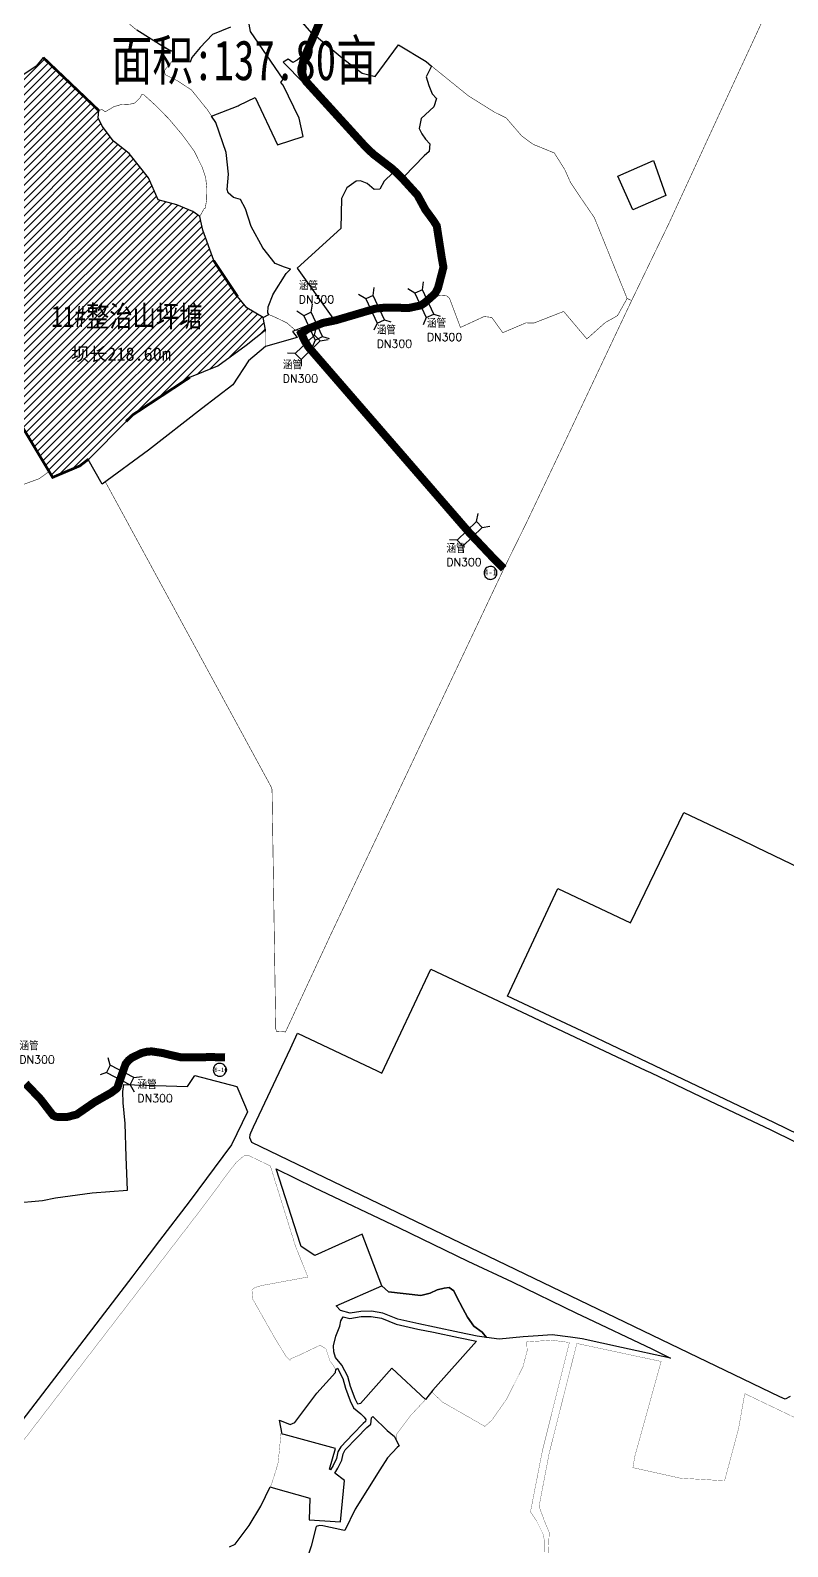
# Model space of a CAD drawing. Header units: millimetres. Extents: x 35444746 to 35449000, y 3482000 to 3488437.
# Drawn here: x 35446541 to 35446825, y 3484147 to 3484715 of the extents above; entities that cross this region are included whole.
import ezdxf
from ezdxf.enums import TextEntityAlignment as Align

# ---------------------------------------------------------------- set-up
doc = ezdxf.new("R2010")
doc.units = ezdxf.units.MM
doc.linetypes.add('X3', pattern=[5, 4, -1])
for name, color, linetype, true_color in [('0201.01格田整理标注', 7, 'Continuous', 0xffffff), ('0201.02格田整理', 7, 'X3', 0x99cc00), ('0203.02旱地整理', 9, 'Continuous', 0x808080), ('0301.01生产道路工程标注', 6, 'X3', 0xff00ff), ('0301.02生产道路工程', 6, 'X3', 0xff00ff), ('0401.03涵管标注', 4, '732', 0x00ffff), ('0402.01山坪塘工程标注', 4, '732', 0x00ffff), ('0402.02山坪塘工程', 4, '732', 0x00ffff), ('0402.03山坪塘坝体', 4, '732', 0x00ffff)]:
    doc.layers.add(name, color=color, linetype=linetype, true_color=true_color)
doc.styles.add('FS', font='rs.shx', dxfattribs={"bigfont": 'fs.shx'})
doc.styles.add('宋体', font='')
doc.styles.get('宋体').set_extended_font_data('SimSun')
doc.linetypes.add('10421', pattern='A,2,[150,AAA.SHX,S=0.5,R=0,X=0,Y=0.5],1e-11', length=2)
doc.linetypes.add('732', pattern='A,9,-0.5,[162,AAA.SHX,S=1,R=0,X=0,Y=0],-0.5', length=10)

msp = doc.modelspace()

# ---------------------------------------------------------------- hatches: boundary and pattern name
at = {"layer": '0402.02山坪塘工程', "linetype": 'Continuous', "ltscale": 0.5}
h = msp.add_hatch(dxfattribs=at)
h.set_pattern_fill('ANSI31', color=256, scale=16, style=0)
h.set_pattern_definition([(45, (2.715, 18.0295), (-1.41421356237, 1.41421356237), [])])
h.paths.add_polyline_path([(35446545.840692, 3484705.004286), (35446543.209, 3484701.745), (35446532.217246, 3484694.373812), (35446522.597875, 3484687.380244), (35446517.14, 3484677.442), (35446514.971572, 3484664.470027), (35446513.710431, 3484651.810698), (35446536.785026, 3484586.949842), (35446529.778792, 3484579.500586), (35446537.850498, 3484566.782617), (35446549.344203, 3484547.612095), (35446559.534747, 3484551.920031), (35446562.873727, 3484554.500568), (35446576.880121, 3484568.600101), (35446579.454228, 3484571.085406), (35446600.804359, 3484585.122912), (35446611.284143, 3484589.426155), (35446621.880203, 3484597.146683), (35446629.172184, 3484602.974136), (35446628.209, 3484607.52), (35446622.194, 3484611.216), (35446618.69811, 3484615.395659), (35446609.742187, 3484628.883488), (35446605.616853, 3484640.336924), (35446605.204094, 3484642.561561), (35446604.511794, 3484645.433893), (35446601.942424, 3484647.285319), (35446595.90509, 3484649.808874), (35446588.90722, 3484651.715869), (35446585.328744, 3484659.90009), (35446577.995195, 3484669.081836), (35446572.19013, 3484673.610966), (35446567.975513, 3484679.252509), (35446566.385065, 3484682.430834), (35446566.674586, 3484685.136034)])

# ---------------------------------------------------------------- linework, layer by layer
at = {"layer": '0201.02格田整理', "color": 2, "linetype": 'ByBlock', "const_width": 0.2, "elevation": 562.236}
for points in [[(35446573.877, 3484721.162), (35446580.909, 3484715.296), (35446594.984682, 3484706.860585), (35446594.533414, 3484704.132659), (35446591.247, 3484700.185), (35446591.531276, 3484698.595977), (35446596.165, 3484696.294), (35446601.387, 3484692.869), (35446607.378, 3484685.426), (35446610.5, 3484680.7), (35446614.447, 3484669.454), (35446615.286, 3484661.249), (35446614.759, 3484655.548), (35446615.103, 3484654.325), (35446617.19, 3484652.57), (35446619.718, 3484651.862), (35446621.623, 3484648.276), (35446623.778, 3484641.721), (35446628.108, 3484633.674), (35446632.796, 3484627.807), (35446636.717, 3484626.264), (35446638.634686, 3484625.724251), (35446636.931, 3484624.003), (35446632.004, 3484616.332), (35446630.174, 3484611.574), (35446630.077, 3484609.302), (35446630.399, 3484608.647), (35446632.432, 3484607.806), (35446637.138, 3484605.546), (35446637.138, 3484605.546), (35446640.327169, 3484602.779044), (35446645.800202, 3484602.524179), (35446650.953374, 3484604.55363), (35446655.81149, 3484605.561654), (35446655.81149, 3484605.561654), (35446670.623623, 3484609.915671), (35446674.220122, 3484610.29484), (35446682.955929, 3484610.121482), (35446687.768098, 3484611.15584), (35446689.445262, 3484612.290225), (35446693.537152, 3484615.908996), (35446697.05961, 3484615.668736), (35446698.106947, 3484614.792333), (35446702.216193, 3484603.831807), (35446711.091617, 3484607.921674), (35446711.091617, 3484607.921674), (35446713.967617, 3484607.57252), (35446718.068686, 3484601.858222), (35446718.068686, 3484601.858222), (35446718.068686, 3484601.858222), (35446726.768359, 3484605.548678), (35446729.705547, 3484605.455472), (35446740.909689, 3484609.830763), (35446749.61, 3484599.524), (35446756.566, 3484605.723), (35446759.291, 3484607.203), (35446761.102068, 3484608.299579), (35446764.694415, 3484614.682792), (35446766.384356, 3484613.915819), (35446764.694415, 3484614.682792), (35446764.694415, 3484614.682792), (35446766.384356, 3484613.915819), (35446764.694415, 3484614.682792), (35446766.384356, 3484613.915819), (35446766.384356, 3484613.915819), (35446766.384356, 3484613.915819), (35446764.694415, 3484614.682792), (35446759.464224, 3484627.587296), (35446759.464224, 3484627.587296), (35446752.415928, 3484644.977634), (35446746.624, 3484653.4615), (35446743.486463, 3484658.175511), (35446743.486463, 3484658.175511), (35446743.486463, 3484658.175511), (35446741.289863, 3484663.068281), (35446737.405936, 3484669.244854), (35446737.405936, 3484669.244854), (35446729.531088, 3484672.460896), (35446728.516, 3484673.16), (35446725.205333, 3484675.594055), (35446719.333934, 3484682.410167), (35446719.333934, 3484682.410167), (35446714.94035, 3484684.566217), (35446708.610106, 3484688.531127), (35446705.147831, 3484690.699703), (35446691.390299, 3484701.834489), (35446689.323021, 3484703.50766), (35446678.945195, 3484709.743684), (35446670.310501, 3484697.973), (35446670.310501, 3484697.973), (35446665.414991, 3484699.136952), (35446658.684501, 3484704.27251), (35446648.203027, 3484712.903357), (35446646.393438, 3484713.819809), (35446640.107502, 3484722.939401)], [(35446815.229289, 3484718.363128), (35446798.127254, 3484681.413395), (35446798.127254, 3484681.413395), (35446780.338, 3484642.787), (35446766.384356, 3484613.915819), (35446764.694415, 3484614.682792), (35446766.384356, 3484613.915819), (35446764.694415, 3484614.682792), (35446764.694415, 3484614.682792), (35446764.694415, 3484614.682792), (35446764.694415, 3484614.682792), (35446764.694415, 3484614.682792), (35446764.694415, 3484614.682792), (35446764.694415, 3484614.682792), (35446764.694415, 3484614.682792), (35446764.694415, 3484614.682792), (35446764.694415, 3484614.682792), (35446766.384356, 3484613.915819), (35446766.384356, 3484613.915819), (35446766.384356, 3484613.915819), (35446766.384356, 3484613.915819), (35446742.0345, 3484562.3525), (35446726.805, 3484530.2925), (35446718.624, 3484513.663), (35446718.624, 3484513.663), (35446718.624, 3484513.663), (35446718.624, 3484513.663), (35446653.593991, 3484376.171554), (35446636.622598, 3484339.638011), (35446635.07101, 3484339.980144), (35446635.07101, 3484339.980144), (35446633.24699, 3484339.90843), (35446633.24699, 3484339.90843), (35446633.24699, 3484339.90843), (35446632.978529, 3484340.82945), (35446631.594507, 3484430.665542), (35446631.087693, 3484431.883762), (35446631.087693, 3484431.883762), (35446619.861976, 3484452.549748), (35446619.861976, 3484452.549748), (35446619.861976, 3484452.549748), (35446619.861976, 3484452.549748), (35446619.861976, 3484452.549748), (35446598.138009, 3484492.542491), (35446598.138009, 3484492.542491), (35446598.138009, 3484492.542491), (35446581.894491, 3484522.446), (35446581.894491, 3484522.446), (35446581.894491, 3484522.446), (35446569.117637, 3484545.967553), (35446585.28793, 3484557.836358), (35446585.28793, 3484557.836358), (35446605.124887, 3484573.2866), (35446616.897599, 3484582.332557), (35446616.897599, 3484582.332557), (35446616.897599, 3484582.332557), (35446616.897599, 3484582.332557), (35446616.897599, 3484582.332557), (35446622.755367, 3484591.326394), (35446622.755367, 3484591.326394), (35446629.136463, 3484596.745254), (35446629.172184, 3484602.974136), (35446628.209, 3484607.52), (35446622.194, 3484611.216), (35446618.69811, 3484615.395659), (35446609.742187, 3484628.883488), (35446609.742187, 3484628.883488), (35446605.616853, 3484640.336924), (35446605.204094, 3484642.561561), (35446604.511794, 3484645.433893), (35446606.108, 3484648.3065), (35446606.581, 3484648.584), (35446607.119, 3484652.076), (35446607.136, 3484656.094), (35446606.926, 3484658.06), (35446606.716, 3484660.026), (35446605.421, 3484663.875), (35446603.9135, 3484666.9245), (35446602.406, 3484669.974), (35446597.975, 3484676.022), (35446593.092, 3484681.833), (35446590.7, 3484684.289), (35446588.308, 3484686.745), (35446583.451293, 3484691.156602), (35446582.824, 3484691.223), (35446582.032, 3484689.828), (35446580.113, 3484687.979), (35446578.451, 3484687.549), (35446575.042, 3484687.389), (35446572.33, 3484686.614), (35446569.09, 3484684.705), (35446567.815, 3484685.554), (35446567.815, 3484685.554), (35446566.674586, 3484685.136034), (35446545.840692, 3484705.004286), (35446545.840692, 3484705.004286), (35446545.840692, 3484705.004286), (35446543.209, 3484701.745), (35446543.209, 3484701.745), (35446532.217246, 3484694.373812)], [(35446537.850498, 3484566.782617), (35446547.74585, 3484549.634331), (35446544.411655, 3484547.155748), (35446534.86094, 3484543.667738)]]:
    msp.add_lwpolyline(points, dxfattribs=at)
at = {"layer": '0201.02格田整理', "color": 2, "linetype": 'ByBlock'}
msp.add_lwpolyline([(35446761.227, 3484660.577), (35446774.575, 3484666.475), (35446779.247, 3484653.308), (35446766.778, 3484647.932)], close=True, dxfattribs=at)
at = {"layer": '0201.02格田整理', "color": 2, "linetype": 'ByBlock', "elevation": 560.836}
msp.add_lwpolyline([(35446534.468032, 3484275.52569), (35446545.533201, 3484276.508505), (35446550.469264, 3484277.456253), (35446564.203116, 3484279.348493), (35446577.358, 3484280.345), (35446576.910508, 3484292.801412), (35446576.573901, 3484305.371441), (35446575.729077, 3484313.051219), (35446575.60222, 3484317.330893), (35446575.999217, 3484319.995101), (35446599.955053, 3484319.161266), (35446602.647638, 3484323.365092), (35446618.370055, 3484319.163614), (35446621.686, 3484311.58), (35446622.352031, 3484309.694157), (35446616.450141, 3484297.349505), (35446600.490493, 3484276.012373), (35446589.419, 3484261.539), (35446581.630094, 3484251.220317), (35446579.418312, 3484248.290165), (35446527.108002, 3484180.001391)], dxfattribs=at)
at = {"layer": '0201.02格田整理', "color": 2, "linetype": 'ByBlock', "const_width": 0.1}
for points in [[(35446530.033, 3484175.594), (35446604.568914, 3484272.635066), (35446604.568914, 3484272.635066), (35446604.568914, 3484272.635066), (35446616.145285, 3484288.176885), (35446618.134615, 3484290.698919), (35446620.958, 3484293.128), (35446621.616, 3484293.431), (35446622.658122, 3484293.431), (35446630.964016, 3484289.430519), (35446630.964016, 3484289.430519), (35446630.964016, 3484289.430519), (35446630.964016, 3484289.430519), (35446640.387942, 3484259.332656), (35446642.790802, 3484253.350791), (35446645.026196, 3484247.78583), (35446627.851, 3484244.621), (35446625.134, 3484243.846), (35446624.055, 3484242.923), (35446624.327, 3484239.56), (35446632.2895, 3484225.517), (35446636.693, 3484218.23), (35446638.334789, 3484216.55636), (35446638.759, 3484217.214), (35446641.706942, 3484218.453535), (35446649.578786, 3484222.192876), (35446649.578786, 3484222.192876), (35446651.768678, 3484220.888807), (35446653.312626, 3484216.230561), (35446654.20235, 3484215.112274), (35446655.518027, 3484213.085639), (35446655.320064, 3484212.012152), (35446648.401555, 3484204.206108), (35446640.197287, 3484193.24486), (35446638.433373, 3484192.476192), (35446634.42357, 3484194.069146), (35446635.062785, 3484190.422949), (35446633.904263, 3484178.307028), (35446633.267775, 3484175.984506), (35446631.421705, 3484170.16924), (35446627.414758, 3484161.841489), (35446623.000002, 3484154.607323), (35446617.800511, 3484147.675343), (35446615.703263, 3484146.627019)], [(35446643.419772, 3484138.15171), (35446646.199377, 3484146.822051), (35446648.193487, 3484154.290732), (35446649.338231, 3484154.627792), (35446650.626451, 3484154.506582), (35446658.085368, 3484152.92532), (35446658.835433, 3484152.766309), (35446662.716217, 3484160.774389), (35446671.951113, 3484175.52638), (35446671.951113, 3484175.52638), (35446671.951113, 3484175.52638), (35446671.951113, 3484175.52638), (35446674.851725, 3484179.986885), (35446679.220332, 3484184.53786), (35446678.250866, 3484186.340452), (35446678.259744, 3484188.823956), (35446678.259744, 3484188.823956), (35446683.555583, 3484195.87439), (35446691.638807, 3484204.549934), (35446695.458637, 3484200.91688), (35446711.351186, 3484191.798529), (35446711.351186, 3484191.798529), (35446713.939701, 3484194.038115), (35446719.580981, 3484202.120097), (35446725.694091, 3484214.266072), (35446725.694091, 3484214.266072), (35446727.212358, 3484220.140296), (35446727.068699, 3484223.491478), (35446736.5823, 3484224.08402), (35446743.057066, 3484223.242772), (35446732.893458, 3484182.476798), (35446728.472202, 3484159.768719), (35446730.737, 3484156.347), (35446733.097327, 3484151.630904), (35446733.820608, 3484148.512647), (35446733.806205, 3484144.728156)], [(35446734.861697, 3484136.487428), (35446735.487449, 3484152.048706), (35446733.766014, 3484156.099915), (35446731.681703, 3484161.834365), (35446735.524744, 3484181.921795), (35446745.844969, 3484222.880548), (35446777.442988, 3484216.130672), (35446767.566, 3484180.53), (35446766.844, 3484176.316), (35446784.576, 3484172.372), (35446801.227, 3484171.402), (35446806.448, 3484190.903), (35446808.786, 3484204.066772), (35446827.729744, 3484195.000545), (35446827.729744, 3484195.000545), (35446853.813, 3484182.368), (35446912.203676, 3484153.936934), (35446928.246394, 3484146.115076)]]:
    msp.add_lwpolyline(points, dxfattribs=at)
at = {"layer": '0203.02旱地整理', "color": 41}
for points in [[(35446639.135, 3484722.408), (35446646.508314, 3484714.075586), (35446642.554862, 3484705.272943), (35446640.953963, 3484704.04907), (35446639.417646, 3484703.116637), (35446637.604627, 3484704.477744), (35446635.760702, 3484703.252023), (35446643.569472, 3484695.425331), (35446666.263235, 3484670.492315), (35446669.015024, 3484667.939908), (35446676.169565, 3484662.442142), (35446676.899746, 3484661.738982), (35446673.589, 3484658.689), (35446672.013, 3484655.655), (35446669.841, 3484655.491), (35446667.245, 3484657.76), (35446664.731, 3484658.812), (35446663.08, 3484658.732), (35446659.596, 3484656.141), (35446657.668, 3484652.154), (35446657.328, 3484640.943), (35446640.965, 3484626.019), (35446654.351598, 3484607.301336), (35446650.379612, 3484606.477178), (35446644.921504, 3484604.595041), (35446639.200256, 3484602.333611), (35446640.997565, 3484600.113564), (35446629.136463, 3484596.745254), (35446622.755367, 3484591.326394), (35446616.897599, 3484582.332557), (35446605.124887, 3484573.2866), (35446585.28793, 3484557.836358), (35446567.901851, 3484545.075181), (35446562.637563, 3484554.318048), (35446562.873727, 3484554.500568), (35446576.880121, 3484568.600101), (35446579.454228, 3484571.085406), (35446600.804359, 3484585.122912), (35446611.284143, 3484589.426155), (35446621.880203, 3484597.146683), (35446629.172184, 3484602.974136), (35446628.209, 3484607.52), (35446630.399, 3484608.647), (35446630.077, 3484609.302), (35446630.174, 3484611.574), (35446632.004, 3484616.332), (35446636.931, 3484624.003), (35446638.566, 3484625.7), (35446636.281, 3484626.397), (35446632.796, 3484627.807), (35446628.108, 3484633.674), (35446623.778, 3484641.721), (35446621.623, 3484648.276), (35446619.718, 3484651.862), (35446617.19, 3484652.57), (35446615.103, 3484654.325), (35446614.759, 3484655.548), (35446615.286, 3484661.249), (35446614.447, 3484669.454), (35446610.5, 3484680.7), (35446608.939, 3484683.063), (35446618.835, 3484686.9), (35446619.248, 3484687.115), (35446625.261, 3484690.096), (35446633.69, 3484672.321), (35446643.204, 3484675.464), (35446641.753, 3484682.235), (35446635.786, 3484694.705), (35446634.893, 3484695.689), (35446635.762, 3484696.964), (35446623.56, 3484714.83), (35446623, 3484717.555)], [(35446639.135, 3484722.408), (35446646.508314, 3484714.075586), (35446642.554862, 3484705.272943), (35446640.953963, 3484704.04907), (35446639.417646, 3484703.116637), (35446637.604627, 3484704.477744), (35446635.760702, 3484703.252023), (35446643.569472, 3484695.425331), (35446666.263235, 3484670.492315), (35446669.015024, 3484667.939908), (35446676.169565, 3484662.442142), (35446676.899746, 3484661.738982), (35446673.589, 3484658.689), (35446672.013, 3484655.655), (35446669.841, 3484655.491), (35446667.245, 3484657.76), (35446664.731, 3484658.812), (35446663.08, 3484658.732), (35446659.596, 3484656.141), (35446657.668, 3484652.154), (35446657.328, 3484640.943), (35446640.965, 3484626.019), (35446654.351598, 3484607.301336), (35446650.379612, 3484606.477178), (35446644.921504, 3484604.595041), (35446639.200256, 3484602.333611), (35446640.997565, 3484600.113564), (35446629.136463, 3484596.745254), (35446622.755367, 3484591.326394), (35446616.897599, 3484582.332557), (35446605.124887, 3484573.2866), (35446585.28793, 3484557.836358), (35446567.901851, 3484545.075181), (35446562.637563, 3484554.318048), (35446562.873727, 3484554.500568), (35446576.880121, 3484568.600101), (35446579.454228, 3484571.085406), (35446600.804359, 3484585.122912), (35446611.284143, 3484589.426155), (35446621.880203, 3484597.146683), (35446629.172184, 3484602.974136), (35446628.209, 3484607.52), (35446630.399, 3484608.647), (35446630.077, 3484609.302), (35446630.174, 3484611.574), (35446632.004, 3484616.332), (35446636.931, 3484624.003), (35446638.566, 3484625.7), (35446636.281, 3484626.397), (35446632.796, 3484627.807), (35446628.108, 3484633.674), (35446623.778, 3484641.721), (35446621.623, 3484648.276), (35446619.718, 3484651.862), (35446617.19, 3484652.57), (35446615.103, 3484654.325), (35446614.759, 3484655.548), (35446615.286, 3484661.249), (35446614.447, 3484669.454), (35446610.5, 3484680.7), (35446608.939, 3484683.063), (35446618.835, 3484686.9), (35446619.248, 3484687.115), (35446625.261, 3484690.096), (35446633.69, 3484672.321), (35446643.204, 3484675.464), (35446641.753, 3484682.235), (35446635.786, 3484694.705), (35446634.893, 3484695.689), (35446635.762, 3484696.964), (35446623.56, 3484714.83), (35446623, 3484717.555)], [(35446616.021, 3484716.399), (35446609.285, 3484713.729), (35446604.64, 3484708.854), (35446601.56, 3484705.068), (35446600.921, 3484703.347), (35446596.871, 3484703.513), (35446594.924, 3484703.513), (35446594.985, 3484706.86), (35446591.67, 3484708.56), (35446580.909, 3484715.296)], [(35446616.021, 3484716.399), (35446609.285, 3484713.729), (35446604.64, 3484708.854), (35446601.56, 3484705.068), (35446600.921, 3484703.347), (35446596.871, 3484703.513), (35446594.924, 3484703.513), (35446594.985, 3484706.86), (35446591.67, 3484708.56), (35446580.909, 3484715.296)], [(35446860.329, 3484285.937), (35446819.873, 3484305.653), (35446775.126, 3484326.96), (35446747.899, 3484339.954), (35446719.803, 3484353.142), (35446738.776, 3484393.487), (35446765.944, 3484380.614), (35446785.937, 3484421.902), (35446806.852, 3484412.051), (35446813.171, 3484408.994), (35446839.151, 3484396.427)], [(35446860.329, 3484285.937), (35446819.873, 3484305.653), (35446775.126, 3484326.96), (35446747.899, 3484339.954), (35446719.803, 3484353.142), (35446738.776, 3484393.487), (35446765.944, 3484380.614), (35446785.937, 3484421.902), (35446806.852, 3484412.051), (35446813.171, 3484408.994), (35446839.151, 3484396.427)], [(35446825.832, 3484203.031), (35446823.894, 3484201.986), (35446821.984, 3484202.904), (35446623.997, 3484298.186), (35446623.304, 3484299.939), (35446623.354, 3484301.208), (35446623.635, 3484301.855), (35446624.685, 3484304.05), (35446638.457, 3484333.496), (35446641.171, 3484339.251), (35446670.973, 3484325.13), (35446672.78, 3484324.272), (35446691.094, 3484363.178), (35446718.467, 3484350.301), (35446745.18, 3484337.735), (35446771.742, 3484325.239), (35446773.438, 3484324.442), (35446795.558, 3484313.909), (35446818.568, 3484302.953), (35446827.445, 3484298.626)], [(35446825.832, 3484203.031), (35446823.894, 3484201.986), (35446821.984, 3484202.904), (35446623.997, 3484298.186), (35446623.304, 3484299.939), (35446623.354, 3484301.208), (35446623.635, 3484301.855), (35446624.685, 3484304.05), (35446638.457, 3484333.496), (35446641.171, 3484339.251), (35446670.973, 3484325.13), (35446672.78, 3484324.272), (35446691.094, 3484363.178), (35446718.467, 3484350.301), (35446745.18, 3484337.735), (35446771.742, 3484325.239), (35446773.438, 3484324.442), (35446795.558, 3484313.909), (35446818.568, 3484302.953), (35446827.445, 3484298.626)], [(35446615.703, 3484146.627), (35446617.8, 3484147.675), (35446623, 3484154.607), (35446627.415, 3484161.841), (35446630.912, 3484169.088), (35446631.998, 3484168.686), (35446645.8, 3484164.909), (35446645.57, 3484156.725), (35446657.291, 3484155.944), (35446658.781, 3484171.449), (35446655.185, 3484174.215), (35446656.279, 3484176.108), (35446657.726, 3484179.058), (35446658.242, 3484181.492), (35446658.991, 3484182.944), (35446663.347, 3484187.433), (35446667.15, 3484191.364), (35446668.607, 3484192.565), (35446668.881, 3484194.964), (35446669.424, 3484195.504), (35446674.774, 3484190.217), (35446677.537, 3484187.983), (35446678.251, 3484186.34), (35446679.22, 3484184.538), (35446678.514, 3484183.871), (35446674.852, 3484179.987), (35446671.951, 3484175.526), (35446662.716, 3484160.774), (35446658.835, 3484152.766), (35446658.085, 3484152.925), (35446650.626, 3484154.506), (35446649.338, 3484154.628), (35446648.193, 3484154.291), (35446646.199, 3484146.822), (35446643.42, 3484138.152)], [(35446615.703, 3484146.627), (35446617.8, 3484147.675), (35446623, 3484154.607), (35446627.415, 3484161.841), (35446630.912, 3484169.088), (35446631.998, 3484168.686), (35446645.8, 3484164.909), (35446645.57, 3484156.725), (35446657.291, 3484155.944), (35446658.781, 3484171.449), (35446655.185, 3484174.215), (35446656.279, 3484176.108), (35446657.726, 3484179.058), (35446658.242, 3484181.492), (35446658.991, 3484182.944), (35446663.347, 3484187.433), (35446667.15, 3484191.364), (35446668.607, 3484192.565), (35446668.881, 3484194.964), (35446669.424, 3484195.504), (35446674.774, 3484190.217), (35446677.537, 3484187.983), (35446678.251, 3484186.34), (35446679.22, 3484184.538), (35446678.514, 3484183.871), (35446674.852, 3484179.987), (35446671.951, 3484175.526), (35446662.716, 3484160.774), (35446658.835, 3484152.766), (35446658.085, 3484152.925), (35446650.626, 3484154.506), (35446649.338, 3484154.628), (35446648.193, 3484154.291), (35446646.199, 3484146.822), (35446643.42, 3484138.152)]]:
    msp.add_lwpolyline(points, dxfattribs=at)
for points in [[(35446648.203027, 3484712.903357), (35446658.684501, 3484704.27251), (35446665.414991, 3484699.136952), (35446670.310501, 3484697.973), (35446678.945195, 3484709.743684), (35446689.323021, 3484703.50766), (35446691.390299, 3484701.834489), (35446689.399211, 3484697.751538), (35446690.392627, 3484694.551786), (35446691.629986, 3484691.364243), (35446693.250723, 3484689.63058), (35446692.298, 3484686.516), (35446687.443, 3484682.161), (35446686.733, 3484678.467), (35446687.773, 3484676.477), (35446689.156, 3484674.384), (35446690.715, 3484672.638), (35446690.485, 3484669.797), (35446688.652, 3484668.152), (35446681.130532, 3484660.394267), (35446680.783944, 3484660.775108), (35446677.476578, 3484663.960082), (35446670.307153, 3484669.469286), (35446667.685357, 3484671.901117), (35446645.159609, 3484696.649541), (35446644.370067, 3484697.871129), (35446643.97759, 3484699.083489), (35446644.072827, 3484702.833272), (35446644.426055, 3484704.194014)], [(35446648.203027, 3484712.903357), (35446658.684501, 3484704.27251), (35446665.414991, 3484699.136952), (35446670.310501, 3484697.973), (35446678.945195, 3484709.743684), (35446689.323021, 3484703.50766), (35446691.390299, 3484701.834489), (35446689.399211, 3484697.751538), (35446690.392627, 3484694.551786), (35446691.629986, 3484691.364243), (35446693.250723, 3484689.63058), (35446692.298, 3484686.516), (35446687.443, 3484682.161), (35446686.733, 3484678.467), (35446687.773, 3484676.477), (35446689.156, 3484674.384), (35446690.715, 3484672.638), (35446690.485, 3484669.797), (35446688.652, 3484668.152), (35446681.130532, 3484660.394267), (35446680.783944, 3484660.775108), (35446677.476578, 3484663.960082), (35446670.307153, 3484669.469286), (35446667.685357, 3484671.901117), (35446645.159609, 3484696.649541), (35446644.370067, 3484697.871129), (35446643.97759, 3484699.083489), (35446644.072827, 3484702.833272), (35446644.426055, 3484704.194014)], [(35446633.194, 3484288.332), (35446647.386, 3484281.346), (35446678.942, 3484266.305), (35446704.956, 3484253.716), (35446721.622, 3484245.963), (35446745.684, 3484234.28), (35446747.541, 3484233.396), (35446773.934, 3484220.823), (35446781.012, 3484217.385), (35446762.562, 3484221.327), (35446747.856, 3484224.608), (35446743.437, 3484225.182), (35446736.645, 3484226.065), (35446731.407, 3484225.72), (35446725.698, 3484225.387), (35446716.734, 3484224.514), (35446712.042, 3484225.172), (35446710.308, 3484227.112), (35446707.28, 3484229.382), (35446704.816, 3484232.705), (35446703.155, 3484235.97), (35446700.774, 3484240.495), (35446699.704, 3484242.648), (35446698.044, 3484243.842), (35446696.051, 3484243.652), (35446693.54, 3484242.922), (35446690.846, 3484241.735), (35446687.308, 3484240.888), (35446675.298, 3484242.215), (35446672.804, 3484244.533), (35446665.431, 3484263.899), (35446647.624, 3484255.905), (35446642.546, 3484259.252), (35446642.245, 3484260.001)], [(35446633.194, 3484288.332), (35446647.386, 3484281.346), (35446678.942, 3484266.305), (35446704.956, 3484253.716), (35446721.622, 3484245.963), (35446745.684, 3484234.28), (35446747.541, 3484233.396), (35446773.934, 3484220.823), (35446781.012, 3484217.385), (35446762.562, 3484221.327), (35446747.856, 3484224.608), (35446743.437, 3484225.182), (35446736.645, 3484226.065), (35446731.407, 3484225.72), (35446725.698, 3484225.387), (35446716.734, 3484224.514), (35446712.042, 3484225.172), (35446710.308, 3484227.112), (35446707.28, 3484229.382), (35446704.816, 3484232.705), (35446703.155, 3484235.97), (35446700.774, 3484240.495), (35446699.704, 3484242.648), (35446698.044, 3484243.842), (35446696.051, 3484243.652), (35446693.54, 3484242.922), (35446690.846, 3484241.735), (35446687.308, 3484240.888), (35446675.298, 3484242.215), (35446672.804, 3484244.533), (35446665.431, 3484263.899), (35446647.624, 3484255.905), (35446642.546, 3484259.252), (35446642.245, 3484260.001)], [(35446672.804, 3484244.533), (35446675.298, 3484242.215), (35446687.308, 3484240.888), (35446690.846, 3484241.735), (35446693.54, 3484242.922), (35446696.051, 3484243.652), (35446698.044, 3484243.842), (35446699.704, 3484242.648), (35446700.774, 3484240.495), (35446703.155, 3484235.97), (35446704.816, 3484232.705), (35446707.28, 3484229.382), (35446710.308, 3484227.112), (35446712.042, 3484225.172), (35446708.538, 3484225.662), (35446701.883, 3484226.985), (35446692.548, 3484229.019), (35446686.674, 3484230.206), (35446678.738, 3484232.028), (35446673.132, 3484234.209), (35446668.881, 3484234.948), (35446664.841, 3484234.908), (35446660.84, 3484234.212), (35446657.246, 3484235.198), (35446655.606, 3484236.952)], [(35446672.804, 3484244.533), (35446675.298, 3484242.215), (35446687.308, 3484240.888), (35446690.846, 3484241.735), (35446693.54, 3484242.922), (35446696.051, 3484243.652), (35446698.044, 3484243.842), (35446699.704, 3484242.648), (35446700.774, 3484240.495), (35446703.155, 3484235.97), (35446704.816, 3484232.705), (35446707.28, 3484229.382), (35446710.308, 3484227.112), (35446712.042, 3484225.172), (35446708.538, 3484225.662), (35446701.883, 3484226.985), (35446692.548, 3484229.019), (35446686.674, 3484230.206), (35446678.738, 3484232.028), (35446673.132, 3484234.209), (35446668.881, 3484234.948), (35446664.841, 3484234.908), (35446660.84, 3484234.212), (35446657.246, 3484235.198), (35446655.606, 3484236.952)], [(35446672.804, 3484244.533), (35446675.298, 3484242.215), (35446687.308, 3484240.888), (35446690.846, 3484241.735), (35446693.54, 3484242.922), (35446696.051, 3484243.652), (35446698.044, 3484243.842), (35446699.704, 3484242.648), (35446700.774, 3484240.495), (35446703.155, 3484235.97), (35446704.816, 3484232.705), (35446707.28, 3484229.382), (35446710.308, 3484227.112), (35446712.042, 3484225.172), (35446708.538, 3484225.662), (35446701.883, 3484226.985), (35446692.548, 3484229.019), (35446686.674, 3484230.206), (35446678.738, 3484232.028), (35446673.132, 3484234.209), (35446668.881, 3484234.948), (35446664.841, 3484234.908), (35446660.84, 3484234.212), (35446657.246, 3484235.198), (35446655.606, 3484236.952)], [(35446672.804, 3484244.533), (35446675.298, 3484242.215), (35446687.308, 3484240.888), (35446690.846, 3484241.735), (35446693.54, 3484242.922), (35446696.051, 3484243.652), (35446698.044, 3484243.842), (35446699.704, 3484242.648), (35446700.774, 3484240.495), (35446703.155, 3484235.97), (35446704.816, 3484232.705), (35446707.28, 3484229.382), (35446710.308, 3484227.112), (35446712.042, 3484225.172), (35446708.538, 3484225.662), (35446701.883, 3484226.985), (35446692.548, 3484229.019), (35446686.674, 3484230.206), (35446678.738, 3484232.028), (35446673.132, 3484234.209), (35446668.881, 3484234.948), (35446664.841, 3484234.908), (35446660.84, 3484234.212), (35446657.246, 3484235.198), (35446655.606, 3484236.952)], [(35446672.804, 3484244.533), (35446675.298, 3484242.215), (35446687.308, 3484240.888), (35446690.846, 3484241.735), (35446693.54, 3484242.922), (35446696.051, 3484243.652), (35446698.044, 3484243.842), (35446699.704, 3484242.648), (35446700.774, 3484240.495), (35446703.155, 3484235.97), (35446704.816, 3484232.705), (35446707.28, 3484229.382), (35446710.308, 3484227.112), (35446712.042, 3484225.172), (35446708.538, 3484225.662), (35446701.883, 3484226.985), (35446692.548, 3484229.019), (35446686.674, 3484230.206), (35446678.738, 3484232.028), (35446673.132, 3484234.209), (35446668.881, 3484234.948), (35446664.841, 3484234.908), (35446660.84, 3484234.212), (35446657.246, 3484235.198), (35446655.606, 3484236.952)], [(35446672.804, 3484244.533), (35446675.298, 3484242.215), (35446687.308, 3484240.888), (35446690.846, 3484241.735), (35446693.54, 3484242.922), (35446696.051, 3484243.652), (35446698.044, 3484243.842), (35446699.704, 3484242.648), (35446700.774, 3484240.495), (35446703.155, 3484235.97), (35446704.816, 3484232.705), (35446707.28, 3484229.382), (35446710.308, 3484227.112), (35446712.042, 3484225.172), (35446708.538, 3484225.662), (35446701.883, 3484226.985), (35446692.548, 3484229.019), (35446686.674, 3484230.206), (35446678.738, 3484232.028), (35446673.132, 3484234.209), (35446668.881, 3484234.948), (35446664.841, 3484234.908), (35446660.84, 3484234.212), (35446657.246, 3484235.198), (35446655.606, 3484236.952)], [(35446708.214871, 3484223.716177), (35446691.818, 3484205.421), (35446689.104, 3484201.82), (35446676.548, 3484213.566), (35446664.692, 3484200.388), (35446663.736, 3484200.074), (35446662.77, 3484202.113), (35446661.048, 3484206.756), (35446660.058, 3484210.44), (35446657.776, 3484214.675), (35446655.434, 3484217.637), (35446654.772, 3484219.756), (35446654.583, 3484221.992), (35446655.563, 3484225.664), (35446656.985, 3484229.4), (35446657.422, 3484231.391), (35446658.22, 3484232.885), (35446660.744, 3484232.193), (35446665.021, 3484232.937), (35446668.721, 3484232.974), (35446672.6, 3484232.3), (35446678.156, 3484230.138), (35446686.258, 3484228.277), (35446692.143, 3484227.089), (35446701.481, 3484225.054)], [(35446708.214871, 3484223.716177), (35446691.818, 3484205.421), (35446689.104, 3484201.82), (35446676.548, 3484213.566), (35446664.692, 3484200.388), (35446663.736, 3484200.074), (35446662.77, 3484202.113), (35446661.048, 3484206.756), (35446660.058, 3484210.44), (35446657.776, 3484214.675), (35446655.434, 3484217.637), (35446654.772, 3484219.756), (35446654.583, 3484221.992), (35446655.563, 3484225.664), (35446656.985, 3484229.4), (35446657.422, 3484231.391), (35446658.22, 3484232.885), (35446660.744, 3484232.193), (35446665.021, 3484232.937), (35446668.721, 3484232.974), (35446672.6, 3484232.3), (35446678.156, 3484230.138), (35446686.258, 3484228.277), (35446692.143, 3484227.089), (35446701.481, 3484225.054)], [(35446656.074, 3484213.556), (35446658.159, 3484209.686), (35446659.113, 3484206.138), (35446660.899, 3484201.324), (35446662.095, 3484198.799), (35446664.82, 3484196.54), (35446666.159, 3484195.252), (35446666.775, 3484194.408), (35446666.684, 3484193.61), (35446665.771, 3484192.857), (35446661.89, 3484188.845), (35446657.326, 3484184.142), (35446656.314, 3484182.18), (35446655.793, 3484179.725), (35446654.488, 3484177.064), (35446653.563, 3484175.463), (35446653.192, 3484175.748), (35446655.322, 3484183.438), (35446636.194, 3484188.799), (35446635.44, 3484188.837), (35446634.424, 3484194.069), (35446638.433, 3484192.476), (35446640.197, 3484193.245), (35446648.402, 3484204.206), (35446655.32, 3484212.012), (35446655.518, 3484213.086)], [(35446656.074, 3484213.556), (35446658.159, 3484209.686), (35446659.113, 3484206.138), (35446660.899, 3484201.324), (35446662.095, 3484198.799), (35446664.82, 3484196.54), (35446666.159, 3484195.252), (35446666.775, 3484194.408), (35446666.684, 3484193.61), (35446665.771, 3484192.857), (35446661.89, 3484188.845), (35446657.326, 3484184.142), (35446656.314, 3484182.18), (35446655.793, 3484179.725), (35446654.488, 3484177.064), (35446653.563, 3484175.463), (35446653.192, 3484175.748), (35446655.322, 3484183.438), (35446636.194, 3484188.799), (35446635.44, 3484188.837), (35446634.424, 3484194.069), (35446638.433, 3484192.476), (35446640.197, 3484193.245), (35446648.402, 3484204.206), (35446655.32, 3484212.012), (35446655.518, 3484213.086)]]:
    msp.add_lwpolyline(points, close=True, dxfattribs=at)
at = {"layer": '0301.01生产道路工程标注', "linetype": 'Continuous'}
for points in [[(35446714.700241, 3484509.713788), (35446715.012126, 3484509.930485), (35446715.292731, 3484510.201673), (35446715.526201, 3484510.514361), (35446715.706488, 3484510.860451), (35446715.828923, 3484511.230979), (35446715.890337, 3484511.616349), (35446715.889137, 3484512.00658), (35446715.825356, 3484512.391565), (35446715.700645, 3484512.761334), (35446715.518232, 3484513.106309), (35446715.282846, 3484513.417555), (35446715.000579, 3484513.687013), (35446714.678744, 3484513.907703), (35446714.325675, 3484514.073908), (35446713.950517, 3484514.181325), (35446713.562987, 3484514.227171), (35446713.17312, 3484514.210259), (35446712.791016, 3484514.131028), (35446712.426569, 3484513.991529), (35446712.089218, 3484513.795374), (35446711.787703, 3484513.547645), (35446711.529829, 3484513.254758), (35446711.322278, 3484512.924297), (35446711.170424, 3484512.564823), (35446711.0782, 3484512.185644), (35446711.047995, 3484511.796581), (35446711.080591, 3484511.407712), (35446711.175145, 3484511.029107), (35446711.329206, 3484510.670573), (35446711.538784, 3484510.341395), (35446711.798454, 3484510.050098), (35446712.101488, 3484509.804228), (35446712.440037, 3484509.610151), (35446712.805335, 3484509.472894), (35446713.18792, 3484509.396014), (35446713.577882, 3484509.381499), (35446713.965124, 3484509.429727), (35446714.339614, 3484509.539449), (35446714.682221, 3484509.70331)], [(35446613.2229, 3484323.389272), (35446613.534786, 3484323.605969), (35446613.81539, 3484323.877157), (35446614.04886, 3484324.189845), (35446614.229147, 3484324.535935), (35446614.351582, 3484324.906463), (35446614.412996, 3484325.291833), (35446614.411796, 3484325.682064), (35446614.348015, 3484326.067049), (35446614.223304, 3484326.436818), (35446614.040892, 3484326.781793), (35446613.805505, 3484327.093039), (35446613.523238, 3484327.362497), (35446613.201403, 3484327.583186), (35446612.848334, 3484327.749392), (35446612.473176, 3484327.856809), (35446612.085646, 3484327.902655), (35446611.695779, 3484327.885743), (35446611.313675, 3484327.806511), (35446610.949228, 3484327.667012), (35446610.611877, 3484327.470858), (35446610.310362, 3484327.223129), (35446610.052488, 3484326.930241), (35446609.844937, 3484326.599781), (35446609.693083, 3484326.240306), (35446609.600859, 3484325.861128), (35446609.570654, 3484325.472065), (35446609.603251, 3484325.083196), (35446609.697804, 3484324.704591), (35446609.851865, 3484324.346057), (35446610.061444, 3484324.016879), (35446610.321113, 3484323.725582), (35446610.624147, 3484323.479711), (35446610.962696, 3484323.285635), (35446611.327994, 3484323.148378), (35446611.710579, 3484323.071497), (35446612.100541, 3484323.056983), (35446612.487783, 3484323.105211), (35446612.862273, 3484323.214932), (35446613.20488, 3484323.378794)]]:
    msp.add_lwpolyline(points, dxfattribs=at)
at = {"layer": '0301.02生产道路工程', "linetype": 'Continuous', "const_width": 3, "elevation": 567.729678, "flags": 128}
for points in [[(35446718.469011, 3484513.329378), (35446715.108178, 3484516.729837), (35446705.610183, 3484526.777936), (35446645.149547, 3484596.578021), (35446643.782483, 3484598.863518), (35446642.533727, 3484601.58132), (35446644.964962, 3484603.269996), (35446650.666493, 3484605.515404), (35446655.568497, 3484606.532534), (35446670.428601, 3484610.900652), (35446674.177453, 3484611.295884), (35446682.859489, 3484611.123593), (35446687.371606, 3484612.093456), (35446688.763275, 3484613.022053), (35446692.731222, 3484616.531212), (35446693.849169, 3484618.741633), (35446695.750873, 3484626.041304), (35446695.758002, 3484626.846472), (35446695.234744, 3484629.766437), (35446693.332642, 3484641.930558), (35446692.055679, 3484643.937891), (35446689.090873, 3484647.947123), (35446686.090997, 3484653.457835), (35446680.066547, 3484660.077664), (35446676.823072, 3484663.201112), (35446669.661088, 3484668.704597), (35446666.974296, 3484671.196716), (35446644.36454, 3484696.037436), (35446643.459054, 3484697.438413), (35446642.973574, 3484698.938062), (35446643.076064, 3484702.973419), (35446643.477673, 3484704.520539), (35446648.100068, 3484715.179348), (35446657.225475, 3484737.077776)], [(35446539.225553, 3484320.323774), (35446544.836181, 3484314.435563), (35446549.480697, 3484308.401233), (35446549.801215, 3484308.220789), (35446550.630479, 3484307.874557), (35446551.770535, 3484307.768102), (35446555.041185, 3484307.847467), (35446558.336589, 3484308.710416), (35446565.195669, 3484313.433198), (35446571.183226, 3484316.823345), (35446573.39999, 3484318.492409), (35446573.703278, 3484318.938453), (35446573.964544, 3484319.846919), (35446576.706469, 3484327.671303), (35446577.857191, 3484329.071752), (35446579.032452, 3484330.003338), (35446582.66281, 3484331.762758), (35446584.663152, 3484332.243668), (35446586.421243, 3484332.384138), (35446590.619171, 3484331.776003), (35446593.148499, 3484331.129982), (35446597.455459, 3484330.147638), (35446609.515431, 3484330.241758), (35446613.981035, 3484330.112834), (35446613.981035, 3484330.112834)]]:
    msp.add_lwpolyline(points, dxfattribs=at)
at = {"layer": '0401.03涵管标注', "color": 4, "linetype": 'Continuous'}
for p, q in [((35446669.505608, 3484615.83026), (35446669.935142, 3484618.810379)), ((35446685.165078, 3484616.625534), (35446682.518444, 3484618.292927)), ((35446687.960704, 3484617.928288), (35446685.165078, 3484616.625534)), ((35446687.960704, 3484617.928288), (35446688.390238, 3484620.908406)), ((35446692.198787, 3484608.833627), (35446687.960704, 3484617.928288)), ((35446646.307104, 3484609.517747), (35446646.736638, 3484612.497866)), ((35446666.709982, 3484614.527507), (35446664.063348, 3484616.194899)), ((35446669.505608, 3484615.83026), (35446666.709982, 3484614.527507)), ((35446666.709982, 3484614.527507), (35446670.948065, 3484605.432847)), ((35446673.743691, 3484606.7356), (35446669.505608, 3484615.83026)), ((35446685.165078, 3484616.625534), (35446689.403161, 3484607.530874)), ((35446643.511477, 3484608.214994), (35446640.864843, 3484609.882387)), ((35446646.307104, 3484609.517747), (35446643.511477, 3484608.214994)), ((35446643.511477, 3484608.214994), (35446647.74956, 3484599.120334)), ((35446650.545187, 3484600.423087), (35446646.307104, 3484609.517747)), ((35446670.948065, 3484605.432847), (35446673.743691, 3484606.7356)), ((35446673.743691, 3484606.7356), (35446673.743691, 3484606.7356)), ((35446673.743691, 3484606.7356), (35446676.148995, 3484605.977992)), ((35446689.403161, 3484607.530874), (35446688.262795, 3484604.854451)), ((35446689.403161, 3484607.530874), (35446692.198787, 3484608.833627)), ((35446692.198787, 3484608.833627), (35446692.198787, 3484608.833627)), ((35446692.198787, 3484608.833627), (35446694.604091, 3484608.076019)), ((35446647.535357, 3484600.988861), (35446640.320776, 3484594.015769)), ((35446647.535357, 3484600.988861), (35446648.248148, 3484604.034645)), ((35446649.67883, 3484598.771156), (35446647.535357, 3484600.988861)), ((35446647.74956, 3484599.120334), (35446650.545187, 3484600.423087)), ((35446650.545187, 3484600.423087), (35446650.545187, 3484600.423087)), ((35446650.545187, 3484600.423087), (35446652.950491, 3484599.665479)), ((35446670.948065, 3484605.432847), (35446669.807699, 3484602.756424)), ((35446642.464249, 3484591.798064), (35446649.67883, 3484598.771156)), ((35446647.74956, 3484599.120334), (35446646.609195, 3484596.443911)), ((35446649.67883, 3484598.771156), (35446652.636041, 3484599.337294)), ((35446640.320776, 3484594.015769), (35446637.418759, 3484594.220648)), ((35446640.320776, 3484594.015769), (35446642.464249, 3484591.798064)), ((35446642.464249, 3484591.798064), (35446642.464249, 3484591.798064)), ((35446642.464249, 3484591.798064), (35446642.532745, 3484589.277198)), ((35446708.177387, 3484531.016107), (35446708.890179, 3484534.06189)), ((35446708.177387, 3484531.016107), (35446700.962806, 3484524.043015)), ((35446703.10628, 3484521.82531), (35446710.320861, 3484528.798402)), ((35446710.320861, 3484528.798402), (35446708.177387, 3484531.016107)), ((35446710.320861, 3484528.798402), (35446713.278072, 3484529.36454)), ((35446700.962806, 3484524.043015), (35446698.06079, 3484524.247893)), ((35446700.962806, 3484524.043015), (35446703.10628, 3484521.82531)), ((35446703.10628, 3484521.82531), (35446703.10628, 3484521.82531)), ((35446703.10628, 3484521.82531), (35446703.174775, 3484519.304444)), ((35446570.885458, 3484327.204312, 1135.459357), (35446570.138868, 3484330.016123, 1135.459357)), ((35446569.482028, 3484324.457846, 1135.459357), (35446567.119389, 3484323.576147, 1135.459357)), ((35446570.885458, 3484327.204312, 1135.459357), (35446569.482028, 3484324.457846, 1135.459357)), ((35446569.482028, 3484324.457846, 1135.459357), (35446578.416762, 3484319.892243, 1135.459357)), ((35446569.482028, 3484324.457846, 1135.459357), (35446569.482028, 3484324.457846, 1135.459357)), ((35446579.820192, 3484322.638709, 1135.459357), (35446570.885458, 3484327.204312, 1135.459357)), ((35446578.416762, 3484319.892243, 1135.459357), (35446579.820192, 3484322.638709, 1135.459357)), ((35446579.820192, 3484322.638709, 1135.459357), (35446582.932603, 3484322.951383, 1135.459357)), ((35446578.416762, 3484319.892243, 1135.459357), (35446579.910649, 3484317.278069, 1135.459357))]:
    msp.add_line(p, q, dxfattribs=at)
at = {"layer": '0402.02山坪塘工程', "linetype": 'Continuous', "flags": 128}
msp.add_lwpolyline([(35446537.850498, 3484566.782617), (35446549.344203, 3484547.612095), (35446559.534747, 3484551.920031), (35446562.873727, 3484554.500568), (35446576.880121, 3484568.600101), (35446579.454228, 3484571.085406), (35446600.804359, 3484585.122912), (35446611.284143, 3484589.426155), (35446621.880203, 3484597.146683), (35446629.172184, 3484602.974136), (35446628.209, 3484607.52), (35446622.194, 3484611.216), (35446618.69811, 3484615.395659), (35446609.742187, 3484628.883488), (35446605.616853, 3484640.336924), (35446605.204094, 3484642.561561), (35446604.511794, 3484645.433893), (35446601.942424, 3484647.285319), (35446595.90509, 3484649.808874), (35446588.90722, 3484651.715869), (35446585.328744, 3484659.90009), (35446577.995195, 3484669.081836), (35446572.19013, 3484673.610966), (35446567.975513, 3484679.252509), (35446566.385065, 3484682.430834), (35446566.674586, 3484685.136034), (35446545.840692, 3484705.004286), (35446543.209, 3484701.745), (35446532.217246, 3484694.373812)], dxfattribs=at)
at = {"layer": '0402.03山坪塘坝体', "linetype": '10421', "const_width": 1, "flags": 128}
for points in [[(35446566.674586, 3484685.136034), (35446545.840692, 3484705.004286)], [(35446514.971572, 3484664.470027), (35446513.710431, 3484651.810698), (35446536.785026, 3484586.949842), (35446529.778792, 3484579.500586), (35446537.850498, 3484566.782617), (35446549.344203, 3484547.612095), (35446559.534747, 3484551.920031), (35446562.873727, 3484554.500568)], [(35446618.69811, 3484615.395659), (35446609.742187, 3484628.883488)], [(35446576.880121, 3484568.600101), (35446579.454228, 3484571.085406), (35446600.804359, 3484585.122912)]]:
    msp.add_lwpolyline(points, dxfattribs=at)

# ---------------------------------------------------------------- texts
at = {"layer": '0201.01格田整理标注', "color": 2, "linetype": 'ByBlock', "style": '宋体', "width": 0.75}
msp.add_text('面积:137.80亩', height=15, dxfattribs=at).set_placement((35446621.152196, 3484704.367331, -1621.853), align=Align.MIDDLE)
at = {"layer": '0301.01生产道路工程标注', "width": 0.256, "attachment_point": 1, "style": '宋体'}
for s, insert, char_height in [('4-1', (35446711.15295, 3484513.146931), 2.3), ('6-10', (35446609.934983, 3484326.278131), 1.6)]:
    msp.add_mtext(s, dxfattribs=dict(at, insert=insert, char_height=char_height))
at = {"layer": '0401.03涵管标注', "color": 0, "linetype": 'Continuous', "char_height": 3, "width": 16, "attachment_point": 1, "style": 'FS'}
for insert in [(35446641.628076, 3484620.857357), (35446689.634114, 3484606.734377), (35446670.842898, 3484604.220202), (35446635.621577, 3484591.147773), (35446696.925709, 3484522.33215), (35446536.901777, 3484335.82159, -567.729678), (35446581.145342, 3484321.338083)]:
    msp.add_mtext('涵管DN300', dxfattribs=dict(at, insert=insert))
at = {"layer": '0402.01山坪塘工程标注', "color": 0, "linetype": 'Continuous', "style": '宋体', "width": 0.8}
msp.add_text('11#整治山坪塘', height=8, dxfattribs=at).set_placement((35446577.173929, 3484608.212234), align=Align.MIDDLE)
at = {"layer": '0402.01山坪塘工程标注', "color": 0, "linetype": 'Continuous', "ltscale": 0.5, "style": '宋体'}
msp.add_text('坝长218.60m', height=5, dxfattribs=at).set_placement((35446574.960176, 3484593.927692), align=Align.MIDDLE)

doc.saveas('drawing.dxf')
